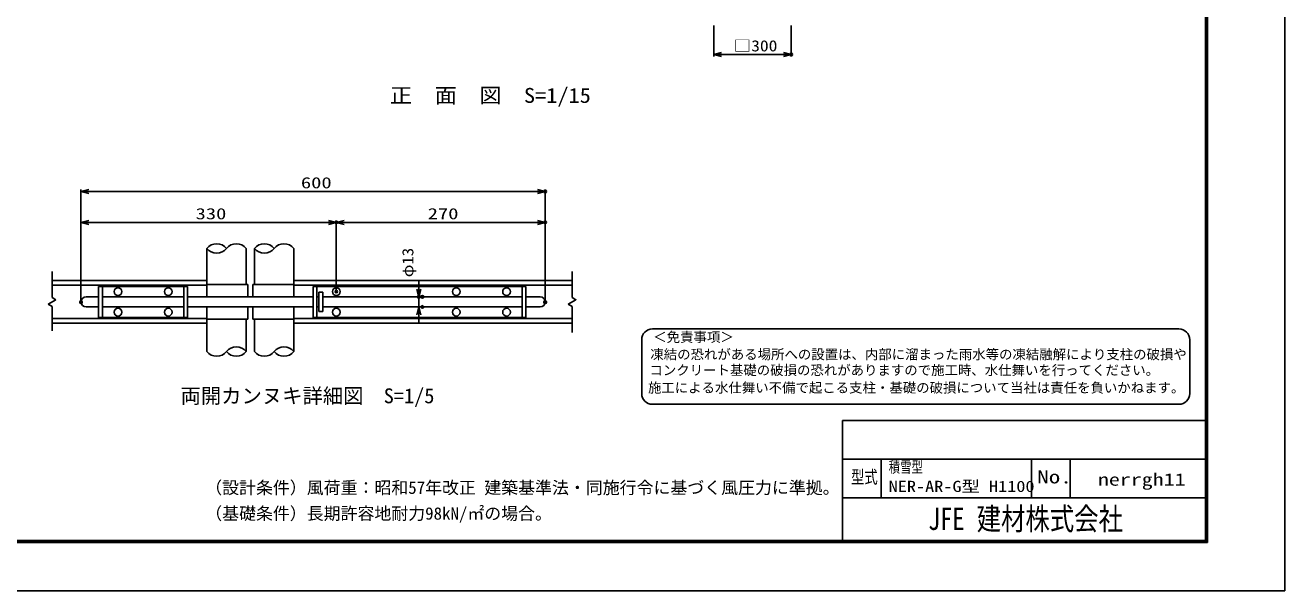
# Model space of a CAD drawing. Units: millimetres, scale not verified, with parts at other scales. Extents: x -4455 to 4455, y -3150 to 3150.
# Drawn here: x -429 to 4455, y -3150 to -957 of the extents above; entities that cross this region are included whole.
import ezdxf
from ezdxf.enums import TextEntityAlignment as Align

# ---------------------------------------------------------------- set-up
doc = ezdxf.new("R2010")
doc.units = ezdxf.units.MM
doc.header["$LTSCALE"] = 20
doc.header["$PDMODE"] = 32
doc.header["$PDSIZE"] = 10
for name, color, linetype, lineweight in [('0-0_1', 7, 'Continuous', 25), ('0-1_0', 7, 'Continuous', 25), ('0-4_EXTCNT-LMEC0', 1, 'Continuous', 25), ('0-B_D-TTL-TXT', 2, 'Continuous', 25)]:
    doc.layers.add(name, color=color, linetype=linetype, lineweight=lineweight)
doc.layers.add('0-2_DEFPOINTS', color=7, linetype='Continuous')
doc.layers.add('0-8_WAKU', color=7, linetype='Continuous')
doc.styles.add('ＭＳ ゴシック', font='')
doc.styles.get('ＭＳ ゴシック').set_extended_font_data('MS Gothic')

# ---------------------------------------------------------------- blocks, each defined once
blk = doc.blocks.new('_Open30')
at = {"layer": '0-1_0', "color": 1}
blk.add_line((0, 0), (-20, 0), dxfattribs=at)
blk.add_lwpolyline([(-20, 5.36), (0, 0), (-20, -5.36)], dxfattribs=at)

msp = doc.modelspace()

# ---------------------------------------------------------------- linework, layer by layer
at = {"layer": '0-0_1'}
for p, q in [((275.96, -2010.6), (275.96, -1822.78)), ((428.36, -1962.6), (428.36, -1822.78)), ((460.16, -1962.6), (460.16, -1822.78)), ((612.56, -2010.6), (612.56, -1822.78)), ((275.96, -1947.6), (-324.62, -1947.6)), ((612.56, -1947.6), (1691.68, -1947.6)), ((275.96, -1965.6), (-324.62, -1965.6)), ((200.96, -1970.1), (-144.04, -1970.1)), ((-144.04, -2090.1), (-144.04, -1970.1)), ((-129.04, -2090.1), (-129.04, -1970.1)), ((185.96, -2090.1), (185.96, -1970.1)), ((200.96, -2090.1), (200.96, -1970.1)), ((275.96, -1962.6), (434.36, -1962.6)), ((434.36, -2010.6), (434.36, -1962.6)), ((612.56, -1962.6), (454.16, -1962.6)), ((454.16, -2010.6), (454.16, -1962.6)), ((612.56, -1965.6), (1691.68, -1965.6)), ((687.56, -1970.1), (1512.56, -1970.1)), ((687.56, -2090.1), (687.56, -1970.1)), ((702.56, -2090.1), (702.56, -1970.1)), ((710.06, -1992.6), (725.06, -1992.6)), ((710.06, -2067.6), (710.06, -1992.6)), ((725.06, -2067.6), (725.06, -1992.6)), ((1497.56, -2090.1), (1497.56, -1970.1)), ((1512.56, -2090.1), (1512.56, -1970.1)), ((-144.04, -2010.6), (-192.94, -2010.6)), ((-144.04, -2049.6), (-192.94, -2049.6)), ((185.96, -2010.6), (-129.04, -2010.6)), ((185.96, -2049.6), (-129.04, -2049.6)), ((687.56, -2010.6), (200.96, -2010.6)), ((687.56, -2049.6), (200.96, -2049.6)), ((275.96, -2049.6), (275.96, -2222.42)), ((434.36, -2097.6), (434.36, -2049.6)), ((454.16, -2097.6), (454.16, -2049.6)), ((612.56, -2222.42), (612.56, -2049.6)), ((702.56, -2010.6), (710.06, -2010.6)), ((702.56, -2049.6), (710.06, -2049.6)), ((725.06, -2010.6), (1497.56, -2010.6)), ((725.06, -2010.6), (1044.76, -2010.6)), ((725.06, -2049.6), (1497.56, -2049.6)), ((725.06, -2049.6), (1044.76, -2049.6)), ((1512.56, -2010.6), (1568.06, -2010.6)), ((1512.56, -2049.6), (1568.06, -2049.6)), ((275.96, -2094.6), (-324.62, -2094.6)), ((200.96, -2090.1), (-144.04, -2090.1)), ((275.96, -2097.6), (434.36, -2097.6)), ((428.36, -2097.6), (428.36, -2222.42)), ((612.56, -2097.6), (454.16, -2097.6)), ((460.16, -2222.42), (460.16, -2097.6)), ((612.56, -2094.6), (1691.68, -2094.6)), ((687.56, -2090.1), (1512.56, -2090.1)), ((710.06, -2067.6), (725.06, -2067.6)), ((275.96, -2112.6), (-324.62, -2112.6)), ((612.56, -2112.6), (1691.68, -2112.6))]:
    msp.add_line(p, q, dxfattribs=at)
at = {"layer": '0-0_1', "color": 2}
for p, q in [((-324.62, -1912.77), (-324.62, -2012.78)), ((1691.68, -1912.77), (1691.68, -2012.78)), ((-309.62, -2021.44), (-339.62, -2038.76)), ((-324.62, -2047.42), (-339.62, -2038.76)), ((-324.62, -2012.78), (-309.62, -2021.44)), ((-324.62, -2047.42), (-324.62, -2142.43)), ((1691.68, -2047.42), (1676.68, -2038.76)), ((1691.68, -2047.42), (1691.68, -2148.56))]:
    msp.add_line(p, q, dxfattribs=at)
msp.add_lwpolyline([(1691.68, -2012.78), (1706.68, -2021.44), (1676.68, -2038.76)], dxfattribs=at)
at = {"layer": '0-0_1'}
for centre in [(-69.04, -1990.35), (125.96, -1990.35), (777.56, -1990.35), (1242.56, -1990.35), (1437.56, -1990.35), (-69.04, -2069.85), (125.96, -2069.85), (777.56, -2069.85), (1242.56, -2069.85), (1437.56, -2069.85)]:
    msp.add_circle(centre, 15, dxfattribs=at)
for centre, radius, start, end in [((314.06, -1853.33), 48.83, 38.71802, 141.28213), ((390.26, -1853.33), 48.83, 38.71802, 141.28213), ((498.26, -1853.33), 48.83, 38.71802, 141.28213), ((574.46, -1853.33), 48.83, 38.71802, 141.28213), ((314.06, -1792.24), 48.83, 218.71787, 321.28198), ((498.26, -1792.24), 48.83, 218.71787, 321.28198), ((-192.94, -2030.1), 19.5, 90, 270), ((1568.06, -2030.1), 19.5, 270, 90), ((314.06, -2191.88), 48.83, 218.71787, 321.28198), ((390.26, -2252.96), 48.83, 38.71802, 141.28213), ((390.26, -2191.88), 48.83, 218.71787, 321.28198), ((498.26, -2191.88), 48.83, 218.71787, 321.28198), ((574.46, -2252.96), 48.83, 38.71802, 141.28213), ((574.46, -2191.88), 48.83, 218.71787, 321.28198)]:
    msp.add_arc(centre, radius, start, end, dxfattribs=at)
at = {"layer": '0-1_0', "color": 1}
for p, q in [((-212.43, -2023.4), (-212.43, -1594.44)), ((-182.43, -1601.94), (1557.56, -1601.94)), ((1587.56, -2022.6), (1587.56, -1594.44)), ((-212.44, -2022.6), (-212.44, -1714.44)), ((-182.44, -1721.94), (747.56, -1721.94)), ((777.56, -1982.85), (777.56, -1714.44)), ((777.56, -1982.85), (777.56, -1714.44)), ((807.56, -1721.94), (1557.53, -1721.94)), ((1587.53, -2023.58), (1587.53, -1714.44)), ((1097.16, -1980.6), (1097.16, -1950.6)), ((1103.81, -2010.6), (1089.66, -2010.6)), ((1103.81, -2049.6), (1089.66, -2049.6)), ((1097.16, -2049.6), (1097.16, -2010.6)), ((1097.16, -2079.6), (1097.16, -2109.6))]:
    msp.add_line(p, q, dxfattribs=at)
at = {"layer": '0-1_0'}
for p, q in [((2739.89, -2490), (2739.89, -2955)), ((2739.89, -2490), (4147.5, -2490)), ((2739.89, -2640), (4147.5, -2640)), ((2889.89, -2640), (2889.89, -2790)), ((3472.5, -2640), (3472.5, -2790)), ((3622.5, -2640), (3622.5, -2790)), ((2739.89, -2790), (4147.5, -2790))]:
    msp.add_line(p, q, dxfattribs=at)
at = {"layer": '0-1_0', "color": 3}
msp.add_lwpolyline([(-4455, 3150), (4455, 3150), (4455, -3150), (-4455, -3150)], close=True, dxfattribs=at)
at = {"layer": '0-1_0'}
for points in [[(-4155, 2962.5), (4155, 2962.5), (4155, -2962.5), (-4155, -2962.5)], [(-4153.13, 2960.62), (4153.12, 2960.62), (4153.12, -2960.63), (-4153.13, -2960.63)], [(-4151.25, 2958.75), (4151.25, 2958.75), (4151.25, -2958.75), (-4151.25, -2958.75)], [(-4149.38, 2956.87), (4149.37, 2956.87), (4149.37, -2956.88), (-4149.38, -2956.88)], [(-4147.5, 2955), (4147.5, 2955), (4147.5, -2955), (-4147.5, -2955)]]:
    msp.add_lwpolyline(points, close=True, dxfattribs=at)
at = {"layer": '0-2_DEFPOINTS'}
for p in [(2541.15, -1071.15), (1587.56, -1601.94), (777.56, -1721.94), (1587.53, -1721.94), (777.56, -1990.35), (-212.44, -2030.1), (-212.43, -2030.9), (1097.16, -2010.6), (1111.31, -2010.6), (1111.31, -2049.6), (1587.53, -2031.08), (1587.56, -2030.1)]:
    msp.add_point(p, dxfattribs=at)
at = {"layer": '0-4_EXTCNT-LMEC0'}
for p, q in [((2241.15, -958.65), (2241.15, -1078.65)), ((2541.15, -958.65), (2541.15, -1078.65)), ((2271.15, -1071.15), (2511.15, -1071.15))]:
    msp.add_line(p, q, dxfattribs=at)
at = {"layer": '0-B_D-TTL-TXT'}
for p, q in [((4044.47, -2134.79), (2003.33, -2134.79)), ((1961.6, -2176.52), (1961.6, -2385.18)), ((4086.2, -2385.18), (4086.2, -2176.52)), ((2003.33, -2426.91), (4044.47, -2426.91))]:
    msp.add_line(p, q, dxfattribs=at)
for centre, start, end in [((2003.33, -2176.52), 90, 180), ((4044.47, -2176.52), 0, 90), ((2003.33, -2385.18), 180, 270), ((4044.47, -2385.18), 270, 0)]:
    msp.add_arc(centre, 41.73, start, end, dxfattribs=at)

# ---------------------------------------------------------------- block references
at = {"layer": '0-1_0', "xscale": 1.5, "yscale": 1.5}
for p, rotation in [((-212.43, -1601.94), 180), ((-212.44, -1721.94), 180), ((777.56, -1721.94), 180), ((1097.16, -2010.6), 270), ((1097.16, -2049.6), 90)]:
    msp.add_blockref('_Open30', p, dxfattribs=dict(at, rotation=rotation))
for p in [(1587.56, -1601.94), (777.56, -1721.94), (1587.53, -1721.94)]:
    msp.add_blockref('_Open30', p, dxfattribs=at)
at = {"layer": '0-4_EXTCNT-LMEC0', "xscale": 1.5, "yscale": 1.5, "rotation": 180}
msp.add_blockref('_Open30', (2241.15, -1071.15), dxfattribs=at)
at = {"layer": '0-4_EXTCNT-LMEC0', "xscale": 1.5, "yscale": 1.5}
msp.add_blockref('_Open30', (2541.15, -1071.15), dxfattribs=at)

# ---------------------------------------------------------------- texts
at = {"layer": '0-0_1', "style": 'ＭＳ ゴシック'}
for s, height, width, p in [('正\u3000面\u3000図  S=1/15', 57.77, 1.1, (985.23, -1275.87)), ('積雪型', 43.3, 0.75, (2918.97, -2704.83)), ('NER-AR-G型 H1100', 43.3, 1.2, (2918.97, -2779.83)), ('nerrgh11', 48.11, 1.3, (3730.17, -2756.97))]:
    msp.add_text(s, height=height, dxfattribs=dict(at, width=width)).set_placement(p, align=Align.BOTTOM_LEFT)
msp.add_text('両開カンヌキ詳細図  S=1/5', height=57.77, dxfattribs=at).set_placement((173.65, -2440.39), align=Align.BOTTOM_LEFT)
at = {"layer": '0-1_0', "color": 3, "style": 'ＭＳ ゴシック', "width": 1.35}
for s, p in [('600', (640.32, -1602.77)), ('330', (231.93, -1722.77)), ('270', (1131.92, -1722.77))]:
    msp.add_text(s, height=43.26, dxfattribs=at).set_placement(p, align=Align.BOTTOM_LEFT)
at = {"layer": '0-1_0', "color": 3, "style": 'ＭＳ ゴシック', "width": 1.1}
msp.add_text('φ13', height=43.26, rotation=90, dxfattribs=at).set_placement((1089.36, -1934.47), align=Align.BOTTOM_LEFT)
at = {"layer": '0-1_0', "style": 'ＭＳ ゴシック'}
for s, width, p in [('型式', 0.75, (2773.32, -2748.89)), ('No.', 1.3, (3495.2, -2748.89))]:
    msp.add_text(s, height=50.51, dxfattribs=dict(at, width=width)).set_placement(p, align=Align.BOTTOM_LEFT)
at = {"layer": '0-4_EXTCNT-LMEC0', "color": 3, "style": 'ＭＳ ゴシック', "width": 1.15}
msp.add_text('□300', height=43.26, dxfattribs=at).set_placement((2318.25, -1071.98), align=Align.BOTTOM_LEFT)
at = {"layer": '0-8_WAKU', "style": 'ＭＳ ゴシック', "width": 0.8}
msp.add_text('JFE 建材株式会社', height=86.59, dxfattribs=at).set_placement((3071.87, -2940.13), align=Align.BOTTOM_LEFT)
at = {"layer": '0-B_D-TTL-TXT', "color": 7, "style": 'ＭＳ ゴシック'}
for s, height, p in [('＜免責事項＞ \u3000\u3000', 38.12, (2006.42, -2196.7)), ('凍結の恐れがある場所への設置は、内部に溜まった雨水等の凍結融解により支柱の破損や', 38.12, (1995.13, -2263.88)), ('コンクリート基礎の破損の恐れがありますので施工時、水仕舞いを行ってください。', 38.12, (1991.7, -2325.17)), ('施工による水仕舞い不備で起こる支柱・基礎の破損について当社は責任を負いかねます。 ', 38.12, (1985.87, -2393.18)), ('（設計条件）風荷重：昭和57年改正 建築基準法・同施行令に基づく風圧力に準拠。', 48.09, (269.29, -2788.6)), ('（基礎条件）長期許容地耐力98kN/㎡の場合。', 48.09, (269.29, -2888.6))]:
    msp.add_text(s, height=height, dxfattribs=at).set_placement(p, align=Align.BOTTOM_LEFT)

doc.saveas('drawing.dxf')
